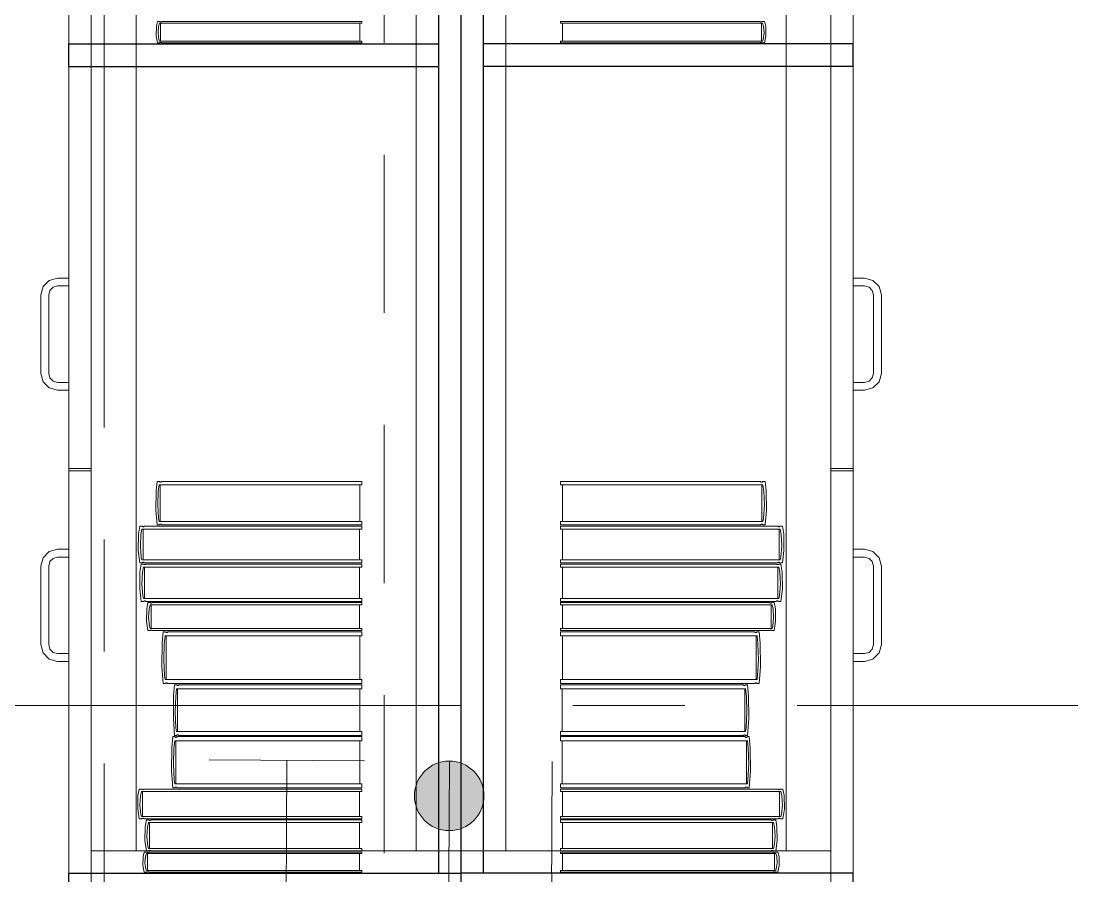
# Model space of a CAD drawing. Header units: inches. Extents: x -19 to 5698, y -728 to 92.
# Drawn here: x 293.746 to 294.684, y 9.85 to 10.613 of the extents above; entities that cross this region are included whole.
import ezdxf

# ---------------------------------------------------------------- set-up
doc = ezdxf.new("R2010")
doc.units = ezdxf.units.IN
doc.header["$MEASUREMENT"] = 0
doc.set_wipeout_variables(frame=1)
for name, pattern in [('HIDDEN', [0.375, 0.25, -0.125]), ('Hidden Line', [0.195611, 0.141111, -0.0545]), ('Punto & Raya', [0.65, 0.5, -0.075, 0, -0.075]), ('RAYITAS', [0.375, 0.25, -0.125]), ('Wipeout_Contour', [1, 0, -1])]:
    doc.linetypes.add(name, pattern=pattern)
for name, color, linetype, lineweight in [('00 conduct tomacorr', 120, 'HIDDEN', 30), ('T-TECHO-E', 150, 'Continuous', 20), ('TOMACORRIENTE', 22, 'RAYITAS', 9)]:
    doc.layers.add(name, color=color, linetype=linetype, lineweight=lineweight)
for name, color, linetype in [('02 _ ARQ _ ALB _ Ejes Generales', 251, 'Continuous'), ('08 _ STR _ EXT _ 09 Vigas', 251, 'Continuous'), ('Interior - Mobiliario', 7, 'Continuous'), ('Marcador - Secciones', 7, 'Continuous')]:
    doc.layers.add(name, color=color, linetype=linetype)

# ---------------------------------------------------------------- blocks, each defined once
blk = doc.blocks.new('a')
at = {"layer": 'TOMACORRIENTE', "ltscale": 0.05}
h = blk.add_hatch(color=4, dxfattribs=at)
edge = h.paths.add_edge_path()
edge.add_arc((0, 0.0752), 0.02106, 0, 360)
at = {"layer": 'TOMACORRIENTE', "color": 4}
for p, q in [((-0.14553, 0.09625), (-0.0515, 0.09625)), ((-0.09851, 0.09625), (-0.09851, -0.09657)), ((0, 0.09625), (0, -0.09625)), ((0.06232, -0.09625), (0.06232, 0.09625))]:
    blk.add_line(p, q, dxfattribs=at)
blk.add_circle((0, 0.0752), 0.02106, dxfattribs=at)
blk = doc.blocks.new('CABLE 3FACE')
at = {"layer": 'T-TECHO-E', "rotation": 59.94170052614085}
blk.add_blockref('a', (0, 0), dxfattribs=at)

msp = doc.modelspace()

# ---------------------------------------------------------------- linework, layer by layer
at = {"layer": 'Interior - Mobiliario', "color": 175, "linetype": 'Continuous', "lineweight": 13}
for p, q in [((293.80862, 11.31227), (293.80862, 9.85227)), ((294.11862, 9.85227), (294.11862, 11.31227)), ((294.15862, 9.85227), (294.15862, 11.31227)), ((294.46862, 11.31227), (294.46862, 9.85227)), ((293.86679, 10.60806), (293.86656, 10.59959)), ((293.86778, 10.61222), (293.86679, 10.60806)), ((293.86976, 10.61222), (293.86778, 10.61222)), ((293.8683, 10.60203), (293.86877, 10.60786)), ((293.86877, 10.60786), (293.8696, 10.6107)), ((293.8696, 10.6107), (294.04996, 10.6107)), ((293.86986, 10.61214), (293.86976, 10.61222)), ((293.87009, 10.61203), (293.86986, 10.61214)), ((293.87034, 10.61195), (293.87009, 10.61203)), ((293.87061, 10.6119), (293.87034, 10.61195)), ((293.87088, 10.6119), (293.87061, 10.6119)), ((293.87114, 10.61193), (293.87088, 10.6119)), ((293.8714, 10.61201), (293.87114, 10.61193)), ((293.87163, 10.61211), (293.8714, 10.61201)), ((293.87178, 10.61222), (293.87163, 10.61211)), ((294.04996, 10.61222), (293.87178, 10.61222)), ((294.04996, 10.6107), (294.04996, 10.61222)), ((294.22728, 10.6107), (294.22728, 10.61222)), ((294.22728, 10.61222), (294.40546, 10.61222)), ((294.40764, 10.6107), (294.22728, 10.6107)), ((294.40546, 10.61222), (294.40561, 10.61211)), ((294.40561, 10.61211), (294.40585, 10.61201)), ((294.40585, 10.61201), (294.4061, 10.61193)), ((294.4061, 10.61193), (294.40637, 10.6119)), ((294.40637, 10.6119), (294.40664, 10.6119)), ((294.40664, 10.6119), (294.4069, 10.61195)), ((294.4069, 10.61195), (294.40715, 10.61203)), ((294.40715, 10.61203), (294.40738, 10.61214)), ((294.40738, 10.61214), (294.40748, 10.61222)), ((294.40748, 10.61222), (294.40946, 10.61222)), ((294.40848, 10.60786), (294.40764, 10.6107)), ((294.40894, 10.60203), (294.40848, 10.60786)), ((294.40946, 10.61222), (294.41046, 10.60806)), ((294.41046, 10.60806), (294.41068, 10.59959)), ((293.76563, 10.37577), (293.77112, 10.38126)), ((293.77112, 10.38126), (293.77862, 10.38327)), ((293.77862, 10.38327), (293.78862, 10.38327)), ((293.78862, 10.38327), (293.78862, 10.37627)), ((294.49862, 10.38327), (294.48862, 10.38327)), ((294.48862, 10.38327), (294.48862, 10.37627)), ((294.50612, 10.38126), (294.49862, 10.38327)), ((294.51161, 10.37577), (294.50612, 10.38126)), ((293.76362, 10.36827), (293.76563, 10.37577)), ((293.77169, 10.37227), (293.77062, 10.36827)), ((293.77462, 10.3752), (293.77169, 10.37227)), ((293.77862, 10.37627), (293.77462, 10.3752)), ((293.78862, 10.37627), (293.77862, 10.37627)), ((294.48862, 10.37627), (294.49862, 10.37627)), ((294.49862, 10.37627), (294.50262, 10.3752)), ((294.50262, 10.3752), (294.50555, 10.37227)), ((294.50555, 10.37227), (294.50662, 10.36827)), ((294.51362, 10.36827), (294.51161, 10.37577)), ((293.76362, 10.29827), (293.76362, 10.36827)), ((293.77062, 10.36827), (293.77062, 10.29827)), ((294.50662, 10.36827), (294.50662, 10.29827)), ((294.51362, 10.29827), (294.51362, 10.36827)), ((293.76563, 10.29077), (293.76362, 10.29827)), ((293.77062, 10.29827), (293.77169, 10.29427)), ((294.50662, 10.29827), (294.50555, 10.29427)), ((294.51161, 10.29077), (294.51362, 10.29827)), ((293.77112, 10.28528), (293.76563, 10.29077)), ((293.77169, 10.29427), (293.77462, 10.29134)), ((293.77462, 10.29134), (293.77862, 10.29027)), ((293.77862, 10.29027), (293.78862, 10.29027)), ((293.78862, 10.29027), (293.78862, 10.28327)), ((294.49862, 10.29027), (294.48862, 10.29027)), ((294.48862, 10.29027), (294.48862, 10.28327)), ((294.50262, 10.29134), (294.49862, 10.29027)), ((294.50555, 10.29427), (294.50262, 10.29134)), ((294.50612, 10.28528), (294.51161, 10.29077)), ((293.77862, 10.28327), (293.77112, 10.28528)), ((293.78862, 10.28327), (293.77862, 10.28327)), ((294.48862, 10.28327), (294.49862, 10.28327)), ((294.49862, 10.28327), (294.50612, 10.28528)), ((293.78862, 10.21327), (293.80862, 10.21327)), ((294.48862, 10.21327), (294.46862, 10.21327)), ((293.78862, 10.21127), (293.80862, 10.21127)), ((294.48862, 10.21127), (294.46862, 10.21127)), ((293.86743, 10.20189), (293.86644, 10.19337)), ((293.86942, 10.20189), (293.86743, 10.20189)), ((293.86842, 10.19296), (293.86926, 10.19878)), ((293.86926, 10.19878), (294.04996, 10.19878)), ((293.86952, 10.20174), (293.86942, 10.20189)), ((293.86975, 10.20151), (293.86952, 10.20174)), ((293.87, 10.20134), (293.86975, 10.20151)), ((293.87026, 10.20125), (293.87, 10.20134)), ((293.87017, 10.19878), (293.87017, 10.16613)), ((293.87053, 10.20124), (293.87026, 10.20125)), ((293.8708, 10.20132), (293.87053, 10.20124)), ((293.87105, 10.20146), (293.8708, 10.20132)), ((293.87129, 10.20169), (293.87105, 10.20146)), ((293.87144, 10.20189), (293.87129, 10.20169)), ((294.04996, 10.20189), (293.87144, 10.20189)), ((294.04814, 10.16613), (294.04814, 10.19878)), ((294.04996, 10.19878), (294.04996, 10.20189)), ((294.22728, 10.19878), (294.22728, 10.20189)), ((294.22728, 10.20189), (294.4058, 10.20189)), ((294.40798, 10.19878), (294.22728, 10.19878)), ((294.2291, 10.16613), (294.2291, 10.19878)), ((294.4058, 10.20189), (294.40595, 10.20169)), ((294.40595, 10.20169), (294.40619, 10.20146)), ((294.40619, 10.20146), (294.40644, 10.20132)), ((294.40644, 10.20132), (294.40671, 10.20124)), ((294.40671, 10.20124), (294.40698, 10.20125)), ((294.40698, 10.20125), (294.40724, 10.20134)), ((294.40707, 10.19878), (294.40707, 10.16613)), ((294.40724, 10.20134), (294.40749, 10.20151)), ((294.40749, 10.20151), (294.40772, 10.20174)), ((294.40772, 10.20174), (294.40783, 10.20189)), ((294.40783, 10.20189), (294.40981, 10.20189)), ((294.40882, 10.19296), (294.40798, 10.19878)), ((294.40981, 10.20189), (294.41081, 10.19337)), ((293.86644, 10.19337), (293.86621, 10.17598)), ((293.86796, 10.181), (293.86842, 10.19296)), ((294.40929, 10.181), (294.40882, 10.19296)), ((294.41081, 10.19337), (294.41104, 10.17598)), ((293.86621, 10.17598), (293.86743, 10.16302)), ((293.86872, 10.16908), (293.86796, 10.181)), ((294.40853, 10.16908), (294.40929, 10.181)), ((294.41104, 10.17598), (294.40981, 10.16302)), ((293.86926, 10.16613), (293.86872, 10.16908)), ((294.04996, 10.16613), (293.86926, 10.16613)), ((294.04996, 10.16302), (294.04996, 10.16613)), ((294.22728, 10.16302), (294.22728, 10.16613)), ((294.22728, 10.16613), (294.40798, 10.16613)), ((294.40798, 10.16613), (294.40853, 10.16908)), ((293.85185, 10.16202), (293.85077, 10.15481)), ((293.85401, 10.16202), (293.85185, 10.16202)), ((293.85292, 10.15447), (293.85383, 10.15939)), ((293.85383, 10.15939), (294.04996, 10.15939)), ((293.85412, 10.16189), (293.85401, 10.16202)), ((293.85437, 10.16169), (293.85412, 10.16189)), ((293.85464, 10.16156), (293.85437, 10.16169)), ((293.85493, 10.16148), (293.85464, 10.16156)), ((293.85482, 10.15939), (293.85482, 10.13178)), ((293.85522, 10.16147), (293.85493, 10.16148)), ((293.85551, 10.16153), (293.85522, 10.16147)), ((293.85578, 10.16166), (293.85551, 10.16153)), ((293.85604, 10.16185), (293.85578, 10.16166)), ((293.8562, 10.16202), (293.85604, 10.16185)), ((294.04996, 10.16202), (293.8562, 10.16202)), ((293.86743, 10.16302), (293.86942, 10.16302)), ((293.86942, 10.16302), (293.86957, 10.16323)), ((293.86957, 10.16323), (293.8698, 10.16345)), ((293.8698, 10.16345), (293.87006, 10.1636)), ((293.87006, 10.1636), (293.87032, 10.16367)), ((293.87032, 10.16367), (293.87059, 10.16366)), ((293.87059, 10.16366), (293.87086, 10.16357)), ((293.87086, 10.16357), (293.87111, 10.16341)), ((293.87111, 10.16341), (293.87134, 10.16317)), ((293.87134, 10.16317), (293.87144, 10.16302)), ((293.87144, 10.16302), (294.04996, 10.16302)), ((294.04798, 10.13178), (294.04798, 10.15939)), ((294.04996, 10.15939), (294.04996, 10.16202)), ((294.4058, 10.16302), (294.22728, 10.16302)), ((294.22728, 10.15939), (294.22728, 10.16202)), ((294.22728, 10.16202), (294.42104, 10.16202)), ((294.42341, 10.15939), (294.22728, 10.15939)), ((294.22926, 10.13178), (294.22926, 10.15939)), ((294.40591, 10.16317), (294.4058, 10.16302)), ((294.40613, 10.16341), (294.40591, 10.16317)), ((294.40639, 10.16357), (294.40613, 10.16341)), ((294.40665, 10.16366), (294.40639, 10.16357)), ((294.40692, 10.16367), (294.40665, 10.16366)), ((294.40718, 10.1636), (294.40692, 10.16367)), ((294.40744, 10.16345), (294.40718, 10.1636)), ((294.40767, 10.16323), (294.40744, 10.16345)), ((294.40783, 10.16302), (294.40767, 10.16323)), ((294.40981, 10.16302), (294.40783, 10.16302)), ((294.42104, 10.16202), (294.4212, 10.16185)), ((294.4212, 10.16185), (294.42146, 10.16166)), ((294.42146, 10.16166), (294.42174, 10.16153)), ((294.42174, 10.16153), (294.42202, 10.16147)), ((294.42202, 10.16147), (294.42232, 10.16148)), ((294.42232, 10.16148), (294.4226, 10.16156)), ((294.42242, 10.15939), (294.42242, 10.13178)), ((294.4226, 10.16156), (294.42288, 10.16169)), ((294.42288, 10.16169), (294.42313, 10.16189)), ((294.42313, 10.16189), (294.42324, 10.16202)), ((294.42324, 10.16202), (294.42539, 10.16202)), ((294.42432, 10.15447), (294.42341, 10.15939)), ((294.42539, 10.16202), (294.42647, 10.15481)), ((293.85077, 10.15481), (293.85052, 10.14011)), ((293.85242, 10.14435), (293.85292, 10.15447)), ((294.42482, 10.14435), (294.42432, 10.15447)), ((294.42647, 10.15481), (294.42672, 10.14011)), ((293.77112, 10.13926), (293.76563, 10.13377)), ((293.77862, 10.14127), (293.77112, 10.13926)), ((293.78862, 10.14127), (293.77862, 10.14127)), ((293.78862, 10.13427), (293.78862, 10.14127)), ((293.85052, 10.14011), (293.85185, 10.12915)), ((293.85325, 10.13427), (293.85242, 10.14435)), ((294.424, 10.13427), (294.42482, 10.14435)), ((294.42672, 10.14011), (294.42539, 10.12915)), ((294.48862, 10.14127), (294.49862, 10.14127)), ((294.48862, 10.13427), (294.48862, 10.14127)), ((294.49862, 10.14127), (294.50612, 10.13926)), ((294.50612, 10.13926), (294.51161, 10.13377)), ((293.76563, 10.13377), (293.76362, 10.12627)), ((293.77062, 10.12627), (293.77169, 10.13027)), ((293.77169, 10.13027), (293.77462, 10.1332)), ((293.77462, 10.1332), (293.77862, 10.13427)), ((293.77862, 10.13427), (293.78862, 10.13427)), ((293.85185, 10.12915), (293.85401, 10.12915)), ((293.85316, 10.12815), (293.85209, 10.12083)), ((293.8553, 10.12815), (293.85316, 10.12815)), ((293.85383, 10.13178), (293.85325, 10.13427)), ((294.04996, 10.13178), (293.85383, 10.13178)), ((293.85401, 10.12915), (293.85417, 10.12933)), ((293.85417, 10.12933), (293.85443, 10.12952)), ((293.85443, 10.12952), (293.8547, 10.12964)), ((293.8547, 10.12964), (293.85499, 10.1297)), ((293.85499, 10.1297), (293.85528, 10.12969)), ((293.85528, 10.12969), (293.85557, 10.12962)), ((293.85541, 10.12802), (293.8553, 10.12815)), ((293.85557, 10.12962), (293.85584, 10.12948)), ((293.85584, 10.12948), (293.85609, 10.12928)), ((293.85609, 10.12928), (293.8562, 10.12915)), ((293.8562, 10.12915), (294.04996, 10.12915)), ((293.85748, 10.12815), (293.85732, 10.12797)), ((294.04996, 10.12815), (293.85748, 10.12815)), ((294.04996, 10.12915), (294.04996, 10.13178)), ((294.04996, 10.12548), (294.04996, 10.12815)), ((294.22728, 10.12915), (294.22728, 10.13178)), ((294.22728, 10.13178), (294.42341, 10.13178)), ((294.42104, 10.12915), (294.22728, 10.12915)), ((294.22728, 10.12548), (294.22728, 10.12815)), ((294.22728, 10.12815), (294.41976, 10.12815)), ((294.41976, 10.12815), (294.41992, 10.12797)), ((294.42115, 10.12928), (294.42104, 10.12915)), ((294.4214, 10.12948), (294.42115, 10.12928)), ((294.42167, 10.12962), (294.4214, 10.12948)), ((294.42196, 10.12969), (294.42167, 10.12962)), ((294.42183, 10.12802), (294.42194, 10.12815)), ((294.42194, 10.12815), (294.42408, 10.12815)), ((294.42225, 10.1297), (294.42196, 10.12969)), ((294.42254, 10.12964), (294.42225, 10.1297)), ((294.42282, 10.12952), (294.42254, 10.12964)), ((294.42307, 10.12933), (294.42282, 10.12952)), ((294.42324, 10.12915), (294.42307, 10.12933)), ((294.42539, 10.12915), (294.42324, 10.12915)), ((294.42341, 10.13178), (294.424, 10.13427)), ((294.42408, 10.12815), (294.42516, 10.12083)), ((294.49862, 10.13427), (294.48862, 10.13427)), ((294.50262, 10.1332), (294.49862, 10.13427)), ((294.50555, 10.13027), (294.50262, 10.1332)), ((294.50662, 10.12627), (294.50555, 10.13027)), ((294.51161, 10.13377), (294.51362, 10.12627)), ((293.76362, 10.12627), (293.76362, 10.05627)), ((293.77062, 10.05627), (293.77062, 10.12627)), ((293.85209, 10.12083), (293.85184, 10.10589)), ((293.85373, 10.1102), (293.85423, 10.12048)), ((293.85423, 10.12048), (293.85513, 10.12548)), ((293.85513, 10.12548), (294.04996, 10.12548)), ((293.85566, 10.12782), (293.85541, 10.12802)), ((293.85593, 10.12768), (293.85566, 10.12782)), ((293.85622, 10.1276), (293.85593, 10.12768)), ((293.85611, 10.12548), (293.85611, 10.09743)), ((293.85651, 10.12759), (293.85622, 10.1276)), ((293.85679, 10.12766), (293.85651, 10.12759)), ((293.85707, 10.12778), (293.85679, 10.12766)), ((293.85732, 10.12797), (293.85707, 10.12778)), ((294.048, 10.09743), (294.048, 10.12548)), ((294.42211, 10.12548), (294.22728, 10.12548)), ((294.22925, 10.09743), (294.22925, 10.12548)), ((294.41992, 10.12797), (294.42018, 10.12778)), ((294.42018, 10.12778), (294.42045, 10.12766)), ((294.42045, 10.12766), (294.42074, 10.12759)), ((294.42074, 10.12759), (294.42103, 10.1276)), ((294.42103, 10.1276), (294.42131, 10.12768)), ((294.42113, 10.12548), (294.42113, 10.09743)), ((294.42131, 10.12768), (294.42158, 10.12782)), ((294.42158, 10.12782), (294.42183, 10.12802)), ((294.42302, 10.12048), (294.42211, 10.12548)), ((294.42352, 10.1102), (294.42302, 10.12048)), ((294.42516, 10.12083), (294.4254, 10.10589)), ((294.50662, 10.05627), (294.50662, 10.12627)), ((294.51362, 10.12627), (294.51362, 10.05627)), ((293.85455, 10.09996), (293.85373, 10.1102)), ((294.4227, 10.09996), (294.42352, 10.1102)), ((293.85184, 10.10589), (293.85316, 10.09476)), ((293.85513, 10.09743), (293.85455, 10.09996)), ((294.42211, 10.09743), (294.4227, 10.09996)), ((294.4254, 10.10589), (294.42408, 10.09476)), ((293.85316, 10.09476), (293.8553, 10.09476)), ((294.04996, 10.09743), (293.85513, 10.09743)), ((293.8553, 10.09476), (293.85546, 10.09494)), ((293.85546, 10.09494), (293.85572, 10.09513)), ((293.85572, 10.09513), (293.85599, 10.09525)), ((293.85599, 10.09525), (293.85628, 10.09532)), ((293.85628, 10.09532), (293.85657, 10.09531)), ((293.85657, 10.09531), (293.85685, 10.09523)), ((293.85685, 10.09523), (293.85712, 10.09509)), ((293.85712, 10.09509), (293.85737, 10.09489)), ((293.85737, 10.09489), (293.85748, 10.09476)), ((293.85748, 10.09476), (294.04996, 10.09476)), ((293.85921, 10.09376), (293.85816, 10.08826)), ((293.86128, 10.09376), (293.85921, 10.09376)), ((293.86024, 10.088), (293.86111, 10.09175)), ((293.86111, 10.09175), (294.04996, 10.09175)), ((293.86139, 10.09366), (293.86128, 10.09376)), ((293.86163, 10.09351), (293.86139, 10.09366)), ((293.86189, 10.0934), (293.86163, 10.09351)), ((293.86216, 10.09334), (293.86189, 10.0934)), ((293.86207, 10.09175), (293.86207, 10.0707)), ((293.86245, 10.09334), (293.86216, 10.09334)), ((293.86272, 10.09338), (293.86245, 10.09334)), ((293.86299, 10.09348), (293.86272, 10.09338)), ((293.86324, 10.09362), (293.86299, 10.09348)), ((293.86339, 10.09376), (293.86324, 10.09362)), ((294.04996, 10.09376), (293.86339, 10.09376)), ((294.04806, 10.0707), (294.04806, 10.09175)), ((294.04996, 10.09476), (294.04996, 10.09743)), ((294.04996, 10.09175), (294.04996, 10.09376)), ((294.22728, 10.09476), (294.22728, 10.09743)), ((294.22728, 10.09743), (294.42211, 10.09743)), ((294.41976, 10.09476), (294.22728, 10.09476)), ((294.22728, 10.09175), (294.22728, 10.09376)), ((294.22728, 10.09376), (294.41385, 10.09376)), ((294.41613, 10.09175), (294.22728, 10.09175)), ((294.22919, 10.0707), (294.22919, 10.09175)), ((294.41385, 10.09376), (294.41401, 10.09362)), ((294.41401, 10.09362), (294.41425, 10.09348)), ((294.41425, 10.09348), (294.41452, 10.09338)), ((294.41452, 10.09338), (294.4148, 10.09334)), ((294.4148, 10.09334), (294.41508, 10.09334)), ((294.41508, 10.09334), (294.41535, 10.0934)), ((294.41518, 10.09175), (294.41518, 10.0707)), ((294.41535, 10.0934), (294.41562, 10.09351)), ((294.41562, 10.09351), (294.41586, 10.09366)), ((294.41586, 10.09366), (294.41596, 10.09376)), ((294.41596, 10.09376), (294.41804, 10.09376)), ((294.41701, 10.088), (294.41613, 10.09175)), ((294.41804, 10.09376), (294.41908, 10.08826)), ((294.41987, 10.09489), (294.41976, 10.09476)), ((294.42012, 10.09509), (294.41987, 10.09489)), ((294.42039, 10.09523), (294.42012, 10.09509)), ((294.42067, 10.09531), (294.42039, 10.09523)), ((294.42096, 10.09532), (294.42067, 10.09531)), ((294.42125, 10.09525), (294.42096, 10.09532)), ((294.42152, 10.09513), (294.42125, 10.09525)), ((294.42178, 10.09494), (294.42152, 10.09513)), ((294.42194, 10.09476), (294.42178, 10.09494)), ((294.42408, 10.09476), (294.42194, 10.09476)), ((293.85816, 10.08826), (293.85793, 10.07705)), ((293.85975, 10.08029), (293.86024, 10.088)), ((294.41749, 10.08029), (294.41701, 10.088)), ((294.41908, 10.08826), (294.41932, 10.07705)), ((293.85793, 10.07705), (293.85921, 10.0687)), ((293.86055, 10.0726), (293.85975, 10.08029)), ((293.86111, 10.0707), (293.86055, 10.0726)), ((294.41613, 10.0707), (294.41669, 10.0726)), ((294.41669, 10.0726), (294.41749, 10.08029)), ((294.41932, 10.07705), (294.41804, 10.0687)), ((293.85921, 10.0687), (293.86128, 10.0687)), ((294.04996, 10.0707), (293.86111, 10.0707)), ((293.86128, 10.0687), (293.86144, 10.06883)), ((293.86144, 10.06883), (293.86168, 10.06898)), ((293.86168, 10.06898), (293.86195, 10.06907)), ((293.86195, 10.06907), (293.86223, 10.06912)), ((293.86223, 10.06912), (293.86251, 10.06911)), ((293.86251, 10.06911), (293.86278, 10.06905)), ((293.86278, 10.06905), (293.86305, 10.06895)), ((293.86305, 10.06895), (293.86329, 10.0688)), ((293.86329, 10.0688), (293.86339, 10.0687)), ((293.86339, 10.0687), (294.04996, 10.0687)), ((293.87277, 10.0677), (293.8718, 10.05754)), ((293.8747, 10.0677), (293.87277, 10.0677)), ((293.87373, 10.05706), (293.87454, 10.06399)), ((293.87454, 10.06399), (294.04996, 10.06399)), ((293.8748, 10.06752), (293.8747, 10.0677)), ((293.87502, 10.06724), (293.8748, 10.06752)), ((293.87526, 10.06704), (293.87502, 10.06724)), ((293.87552, 10.06693), (293.87526, 10.06704)), ((293.87543, 10.06399), (293.87543, 10.02509)), ((293.87578, 10.06692), (293.87552, 10.06693)), ((293.87604, 10.06701), (293.87578, 10.06692)), ((293.87629, 10.06718), (293.87604, 10.06701)), ((293.87651, 10.06745), (293.87629, 10.06718)), ((293.87666, 10.0677), (293.87651, 10.06745)), ((294.04996, 10.0677), (293.87666, 10.0677)), ((294.04819, 10.02509), (294.04819, 10.06399)), ((294.04996, 10.0687), (294.04996, 10.0707)), ((294.04996, 10.06399), (294.04996, 10.0677)), ((294.22728, 10.0687), (294.22728, 10.0707)), ((294.22728, 10.0707), (294.41613, 10.0707)), ((294.41385, 10.0687), (294.22728, 10.0687)), ((294.22728, 10.06399), (294.22728, 10.0677)), ((294.22728, 10.0677), (294.40058, 10.0677)), ((294.4027, 10.06399), (294.22728, 10.06399)), ((294.22905, 10.02509), (294.22905, 10.06399)), ((294.40058, 10.0677), (294.40073, 10.06745)), ((294.40073, 10.06745), (294.40096, 10.06718)), ((294.40096, 10.06718), (294.4012, 10.06701)), ((294.4012, 10.06701), (294.40146, 10.06692)), ((294.40146, 10.06692), (294.40172, 10.06693)), ((294.40172, 10.06693), (294.40198, 10.06704)), ((294.40181, 10.06399), (294.40181, 10.02509)), ((294.40198, 10.06704), (294.40222, 10.06724)), ((294.40222, 10.06724), (294.40245, 10.06752)), ((294.40245, 10.06752), (294.40255, 10.0677)), ((294.40255, 10.0677), (294.40447, 10.0677)), ((294.40351, 10.05706), (294.4027, 10.06399)), ((294.40447, 10.0677), (294.40544, 10.05754)), ((294.41396, 10.0688), (294.41385, 10.0687)), ((294.4142, 10.06895), (294.41396, 10.0688)), ((294.41446, 10.06905), (294.4142, 10.06895)), ((294.41473, 10.06911), (294.41446, 10.06905)), ((294.41502, 10.06912), (294.41473, 10.06911)), ((294.41529, 10.06907), (294.41502, 10.06912)), ((294.41556, 10.06898), (294.41529, 10.06907)), ((294.41581, 10.06883), (294.41556, 10.06898)), ((294.41596, 10.0687), (294.41581, 10.06883)), ((294.41804, 10.0687), (294.41596, 10.0687)), ((293.76362, 10.05627), (293.76563, 10.04877)), ((293.77169, 10.05227), (293.77062, 10.05627)), ((293.8718, 10.05754), (293.87158, 10.03683)), ((293.87328, 10.0428), (293.87373, 10.05706)), ((294.40397, 10.0428), (294.40351, 10.05706)), ((294.40544, 10.05754), (294.40566, 10.03683)), ((294.50555, 10.05227), (294.50662, 10.05627)), ((294.51362, 10.05627), (294.51161, 10.04877)), ((293.76563, 10.04877), (293.77112, 10.04328)), ((293.77462, 10.04934), (293.77169, 10.05227)), ((293.77862, 10.04827), (293.77462, 10.04934)), ((293.78862, 10.04827), (293.77862, 10.04827)), ((293.78862, 10.04127), (293.78862, 10.04827)), ((294.48862, 10.04827), (294.49862, 10.04827)), ((294.48862, 10.04127), (294.48862, 10.04827)), ((294.49862, 10.04827), (294.50262, 10.04934)), ((294.50262, 10.04934), (294.50555, 10.05227)), ((294.51161, 10.04877), (294.50612, 10.04328)), ((293.77112, 10.04328), (293.77862, 10.04127)), ((293.77862, 10.04127), (293.78862, 10.04127)), ((293.87158, 10.03683), (293.87277, 10.02139)), ((293.87402, 10.02861), (293.87328, 10.0428)), ((294.40323, 10.02861), (294.40397, 10.0428)), ((294.40566, 10.03683), (294.40447, 10.02139)), ((294.49862, 10.04127), (294.48862, 10.04127)), ((294.50612, 10.04328), (294.49862, 10.04127)), ((293.87454, 10.02509), (293.87402, 10.02861)), ((294.04996, 10.02509), (293.87454, 10.02509)), ((294.04996, 10.02139), (294.04996, 10.02509)), ((294.22728, 10.02139), (294.22728, 10.02509)), ((294.22728, 10.02509), (294.4027, 10.02509)), ((294.4027, 10.02509), (294.40323, 10.02861)), ((293.87277, 10.02139), (293.8747, 10.02139)), ((293.8747, 10.02139), (293.87484, 10.02164)), ((293.87484, 10.02164), (293.87507, 10.0219)), ((293.87507, 10.0219), (293.87532, 10.02208)), ((293.87532, 10.02208), (293.87558, 10.02216)), ((293.87558, 10.02216), (293.87584, 10.02215)), ((293.87584, 10.02215), (293.87609, 10.02205)), ((293.87609, 10.02205), (293.87634, 10.02185)), ((293.87634, 10.02185), (293.87656, 10.02157)), ((293.87656, 10.02157), (293.87666, 10.02139)), ((293.87666, 10.02139), (294.04996, 10.02139)), ((293.88304, 10.02039), (293.88213, 10.01046)), ((293.88486, 10.02039), (293.88304, 10.02039)), ((293.88395, 10.00999), (293.88471, 10.01677)), ((293.88471, 10.01677), (294.04996, 10.01677)), ((293.88495, 10.02021), (293.88486, 10.02039)), ((293.88516, 10.01994), (293.88495, 10.02021)), ((293.88539, 10.01975), (293.88516, 10.01994)), ((293.88563, 10.01964), (293.88539, 10.01975)), ((293.88555, 10.01677), (293.88555, 9.97873)), ((293.88588, 10.01963), (293.88563, 10.01964)), ((293.88612, 10.01972), (293.88588, 10.01963)), ((293.88635, 10.01989), (293.88612, 10.01972)), ((293.88657, 10.02015), (293.88635, 10.01989)), ((293.88671, 10.02039), (293.88657, 10.02015)), ((294.04996, 10.02039), (293.88671, 10.02039)), ((294.0483, 9.97873), (294.0483, 10.01677)), ((294.04996, 10.01677), (294.04996, 10.02039)), ((294.40058, 10.02139), (294.22728, 10.02139)), ((294.22728, 10.01677), (294.22728, 10.02039)), ((294.22728, 10.02039), (294.39054, 10.02039)), ((294.39253, 10.01677), (294.22728, 10.01677)), ((294.22895, 9.97873), (294.22895, 10.01677)), ((294.39054, 10.02039), (294.39067, 10.02015)), ((294.39067, 10.02015), (294.39089, 10.01989)), ((294.39089, 10.01989), (294.39112, 10.01972)), ((294.39112, 10.01972), (294.39137, 10.01963)), ((294.39137, 10.01963), (294.39161, 10.01964)), ((294.39161, 10.01964), (294.39185, 10.01975)), ((294.3917, 10.01677), (294.3917, 9.97873)), ((294.39185, 10.01975), (294.39208, 10.01994)), ((294.39208, 10.01994), (294.39229, 10.02021)), ((294.39229, 10.02021), (294.39239, 10.02039)), ((294.39239, 10.02039), (294.3942, 10.02039)), ((294.3933, 10.00999), (294.39253, 10.01677)), ((294.3942, 10.02039), (294.39511, 10.01046)), ((294.40068, 10.02157), (294.40058, 10.02139)), ((294.40091, 10.02185), (294.40068, 10.02157)), ((294.40115, 10.02205), (294.40091, 10.02185)), ((294.40141, 10.02215), (294.40115, 10.02205)), ((294.40167, 10.02216), (294.40141, 10.02215)), ((294.40192, 10.02208), (294.40167, 10.02216)), ((294.40217, 10.0219), (294.40192, 10.02208)), ((294.4024, 10.02164), (294.40217, 10.0219)), ((294.40255, 10.02139), (294.4024, 10.02164)), ((294.40447, 10.02139), (294.40255, 10.02139)), ((293.88213, 10.01046), (293.88192, 9.99021)), ((293.88352, 9.99605), (293.88395, 10.00999)), ((294.39372, 9.99605), (294.3933, 10.00999)), ((294.39511, 10.01046), (294.39532, 9.99021)), ((293.88192, 9.99021), (293.88304, 9.97511)), ((293.88422, 9.98216), (293.88352, 9.99605)), ((294.39303, 9.98216), (294.39372, 9.99605)), ((294.39532, 9.99021), (294.3942, 9.97511)), ((293.88471, 9.97873), (293.88422, 9.98216)), ((294.04996, 9.97873), (293.88471, 9.97873)), ((294.04996, 9.97511), (294.04996, 9.97873)), ((294.22728, 9.97511), (294.22728, 9.97873)), ((294.22728, 9.97873), (294.39253, 9.97873)), ((294.39253, 9.97873), (294.39303, 9.98216)), ((293.88147, 9.97411), (293.88055, 9.96408)), ((293.88331, 9.97411), (293.88147, 9.97411)), ((293.88238, 9.9636), (293.88316, 9.97045)), ((293.88304, 9.97511), (293.88486, 9.97511)), ((293.88316, 9.97045), (294.04996, 9.97045)), ((293.8834, 9.97393), (293.88331, 9.97411)), ((293.88361, 9.97365), (293.8834, 9.97393)), ((293.88384, 9.97346), (293.88361, 9.97365)), ((293.88409, 9.97335), (293.88384, 9.97346)), ((293.884, 9.97045), (293.884, 9.93204)), ((293.88434, 9.97334), (293.88409, 9.97335)), ((293.88458, 9.97342), (293.88434, 9.97334)), ((293.88482, 9.9736), (293.88458, 9.97342)), ((293.88503, 9.97386), (293.88482, 9.9736)), ((293.88486, 9.97511), (293.88499, 9.97535)), ((293.88499, 9.97535), (293.88521, 9.97561)), ((293.88517, 9.97411), (293.88503, 9.97386)), ((294.04996, 9.97411), (293.88517, 9.97411)), ((293.88521, 9.97561), (293.88544, 9.97578)), ((293.88544, 9.97578), (293.88569, 9.97586)), ((293.88569, 9.97586), (293.88593, 9.97585)), ((293.88593, 9.97585), (293.88617, 9.97575)), ((293.88617, 9.97575), (293.8864, 9.97556)), ((293.8864, 9.97556), (293.88661, 9.97528)), ((293.88661, 9.97528), (293.88671, 9.97511)), ((293.88671, 9.97511), (294.04996, 9.97511)), ((294.04828, 9.93204), (294.04828, 9.97045)), ((294.04996, 9.97045), (294.04996, 9.97411)), ((294.39054, 9.97511), (294.22728, 9.97511)), ((294.22728, 9.97045), (294.22728, 9.97411)), ((294.22728, 9.97411), (294.39207, 9.97411)), ((294.39408, 9.97045), (294.22728, 9.97045)), ((294.22896, 9.93204), (294.22896, 9.97045)), ((294.39063, 9.97528), (294.39054, 9.97511)), ((294.39084, 9.97556), (294.39063, 9.97528)), ((294.39107, 9.97575), (294.39084, 9.97556)), ((294.39131, 9.97585), (294.39107, 9.97575)), ((294.39156, 9.97586), (294.39131, 9.97585)), ((294.3918, 9.97578), (294.39156, 9.97586)), ((294.39203, 9.97561), (294.3918, 9.97578)), ((294.39225, 9.97535), (294.39203, 9.97561)), ((294.39207, 9.97411), (294.39221, 9.97386)), ((294.39221, 9.97386), (294.39243, 9.9736)), ((294.39239, 9.97511), (294.39225, 9.97535)), ((294.3942, 9.97511), (294.39239, 9.97511)), ((294.39243, 9.9736), (294.39266, 9.97342)), ((294.39266, 9.97342), (294.39291, 9.97334)), ((294.39291, 9.97334), (294.39316, 9.97335)), ((294.39316, 9.97335), (294.3934, 9.97346)), ((294.39324, 9.97045), (294.39324, 9.93204)), ((294.3934, 9.97346), (294.39363, 9.97365)), ((294.39363, 9.97365), (294.39384, 9.97393)), ((294.39384, 9.97393), (294.39394, 9.97411)), ((294.39394, 9.97411), (294.39577, 9.97411)), ((294.39486, 9.9636), (294.39408, 9.97045)), ((294.39577, 9.97411), (294.39669, 9.96408)), ((293.88055, 9.96408), (293.88034, 9.94363)), ((293.88196, 9.94952), (293.88238, 9.9636)), ((294.39529, 9.94952), (294.39486, 9.9636)), ((294.39669, 9.96408), (294.3969, 9.94363)), ((293.88034, 9.94363), (293.88147, 9.92838)), ((293.88266, 9.9355), (293.88196, 9.94952)), ((294.39458, 9.9355), (294.39529, 9.94952)), ((294.3969, 9.94363), (294.39577, 9.92838)), ((293.88316, 9.93204), (293.88266, 9.9355)), ((294.04996, 9.93204), (293.88316, 9.93204)), ((294.04996, 9.92838), (294.04996, 9.93204)), ((294.22728, 9.92838), (294.22728, 9.93204)), ((294.22728, 9.93204), (294.39408, 9.93204)), ((294.39408, 9.93204), (294.39458, 9.9355)), ((293.85139, 9.92738), (293.8503, 9.92155)), ((293.85355, 9.92738), (293.85139, 9.92738)), ((293.85246, 9.92127), (293.85338, 9.92525)), ((293.85338, 9.92525), (294.04996, 9.92525)), ((293.85366, 9.92727), (293.85355, 9.92738)), ((293.85391, 9.92711), (293.85366, 9.92727)), ((293.85418, 9.927), (293.85391, 9.92711)), ((293.85447, 9.92694), (293.85418, 9.927)), ((293.85437, 9.92525), (293.85437, 9.90293)), ((293.85476, 9.92693), (293.85447, 9.92694)), ((293.85505, 9.92698), (293.85476, 9.92693)), ((293.85533, 9.92708), (293.85505, 9.92698)), ((293.85558, 9.92724), (293.85533, 9.92708)), ((293.85575, 9.92738), (293.85558, 9.92724)), ((294.04996, 9.92738), (293.85575, 9.92738)), ((293.88147, 9.92838), (293.88331, 9.92838)), ((293.88331, 9.92838), (293.88344, 9.92862)), ((293.88344, 9.92862), (293.88366, 9.92888)), ((293.88366, 9.92888), (293.8839, 9.92906)), ((293.8839, 9.92906), (293.88414, 9.92914)), ((293.88414, 9.92914), (293.88439, 9.92913)), ((293.88439, 9.92913), (293.88463, 9.92903)), ((293.88463, 9.92903), (293.88487, 9.92883)), ((293.88487, 9.92883), (293.88508, 9.92856)), ((293.88508, 9.92856), (293.88517, 9.92838)), ((293.88517, 9.92838), (294.04996, 9.92838)), ((294.04798, 9.90293), (294.04798, 9.92525)), ((294.04996, 9.92525), (294.04996, 9.92738)), ((294.39207, 9.92838), (294.22728, 9.92838)), ((294.22728, 9.92525), (294.22728, 9.92738)), ((294.22728, 9.92738), (294.4215, 9.92738)), ((294.42387, 9.92525), (294.22728, 9.92525)), ((294.22926, 9.90293), (294.22926, 9.92525)), ((294.39216, 9.92856), (294.39207, 9.92838)), ((294.39238, 9.92883), (294.39216, 9.92856)), ((294.39261, 9.92903), (294.39238, 9.92883)), ((294.39285, 9.92913), (294.39261, 9.92903)), ((294.3931, 9.92914), (294.39285, 9.92913)), ((294.39335, 9.92906), (294.3931, 9.92914)), ((294.39358, 9.92888), (294.39335, 9.92906)), ((294.3938, 9.92862), (294.39358, 9.92888)), ((294.39394, 9.92838), (294.3938, 9.92862)), ((294.39577, 9.92838), (294.39394, 9.92838)), ((294.4215, 9.92738), (294.42166, 9.92724)), ((294.42166, 9.92724), (294.42191, 9.92708)), ((294.42191, 9.92708), (294.42219, 9.92698)), ((294.42219, 9.92698), (294.42248, 9.92693)), ((294.42248, 9.92693), (294.42277, 9.92694)), ((294.42277, 9.92694), (294.42306, 9.927)), ((294.42287, 9.92525), (294.42287, 9.90293)), ((294.42306, 9.927), (294.42333, 9.92711)), ((294.42333, 9.92711), (294.42358, 9.92727)), ((294.42358, 9.92727), (294.4237, 9.92738)), ((294.4237, 9.92738), (294.42585, 9.92738)), ((294.42478, 9.92127), (294.42387, 9.92525)), ((294.42585, 9.92738), (294.42694, 9.92155)), ((293.8503, 9.92155), (293.85006, 9.90967)), ((293.85196, 9.91309), (293.85246, 9.92127)), ((293.85279, 9.90495), (293.85196, 9.91309)), ((294.42446, 9.90495), (294.42529, 9.91309)), ((294.42529, 9.91309), (294.42478, 9.92127)), ((294.42694, 9.92155), (294.42719, 9.90967)), ((293.85006, 9.90967), (293.85139, 9.90081)), ((293.85338, 9.90293), (293.85279, 9.90495)), ((294.42387, 9.90293), (294.42446, 9.90495)), ((294.42719, 9.90967), (294.42585, 9.90081)), ((293.85139, 9.90081), (293.85355, 9.90081)), ((294.04996, 9.90293), (293.85338, 9.90293)), ((293.85355, 9.90081), (293.85371, 9.90095)), ((293.85371, 9.90095), (293.85397, 9.9011)), ((293.85397, 9.9011), (293.85425, 9.9012)), ((293.85425, 9.9012), (293.85453, 9.90125)), ((293.85453, 9.90125), (293.85483, 9.90125)), ((293.85483, 9.90125), (293.85511, 9.90118)), ((293.85511, 9.90118), (293.85539, 9.90107)), ((293.85539, 9.90107), (293.85564, 9.90091)), ((293.85564, 9.90091), (293.85575, 9.90081)), ((293.85575, 9.90081), (294.04996, 9.90081)), ((293.85676, 9.89374), (293.85652, 9.88137)), ((293.85781, 9.89981), (293.85676, 9.89374)), ((293.8599, 9.89981), (293.85781, 9.89981)), ((293.85885, 9.89345), (293.85973, 9.89759)), ((293.85973, 9.89759), (294.04996, 9.89759)), ((293.86, 9.8997), (293.8599, 9.89981)), ((293.86025, 9.89953), (293.86, 9.8997)), ((293.86051, 9.89941), (293.86025, 9.89953)), ((293.86079, 9.89935), (293.86051, 9.89941)), ((293.86069, 9.89759), (293.86069, 9.87435)), ((293.86107, 9.89934), (293.86079, 9.89935)), ((293.86135, 9.8994), (293.86107, 9.89934)), ((293.86162, 9.8995), (293.86135, 9.8994)), ((293.86187, 9.89966), (293.86162, 9.8995)), ((293.86202, 9.89981), (293.86187, 9.89966)), ((294.04996, 9.89981), (293.86202, 9.89981)), ((294.04804, 9.87435), (294.04804, 9.89759)), ((294.04996, 9.90081), (294.04996, 9.90293)), ((294.04996, 9.89759), (294.04996, 9.89981)), ((294.22728, 9.90081), (294.22728, 9.90293)), ((294.22728, 9.90293), (294.42387, 9.90293)), ((294.4215, 9.90081), (294.22728, 9.90081)), ((294.22728, 9.89759), (294.22728, 9.89981)), ((294.22728, 9.89981), (294.41522, 9.89981)), ((294.41751, 9.89759), (294.22728, 9.89759)), ((294.2292, 9.87435), (294.2292, 9.89759)), ((294.41522, 9.89981), (294.41538, 9.89966)), ((294.41538, 9.89966), (294.41562, 9.8995)), ((294.41562, 9.8995), (294.41589, 9.8994)), ((294.41589, 9.8994), (294.41617, 9.89934)), ((294.41617, 9.89934), (294.41646, 9.89935)), ((294.41646, 9.89935), (294.41673, 9.89941)), ((294.41655, 9.89759), (294.41655, 9.87435)), ((294.41673, 9.89941), (294.417, 9.89953)), ((294.417, 9.89953), (294.41724, 9.8997)), ((294.41724, 9.8997), (294.41735, 9.89981)), ((294.41735, 9.89981), (294.41944, 9.89981)), ((294.4184, 9.89345), (294.41751, 9.89759)), ((294.41944, 9.89981), (294.42049, 9.89374)), ((294.42049, 9.89374), (294.42073, 9.88137)), ((294.42161, 9.90091), (294.4215, 9.90081)), ((294.42186, 9.90107), (294.42161, 9.90091)), ((294.42213, 9.90118), (294.42186, 9.90107)), ((294.42242, 9.90125), (294.42213, 9.90118)), ((294.42271, 9.90125), (294.42242, 9.90125)), ((294.423, 9.9012), (294.42271, 9.90125)), ((294.42328, 9.9011), (294.423, 9.9012)), ((294.42353, 9.90095), (294.42328, 9.9011)), ((294.4237, 9.90081), (294.42353, 9.90095)), ((294.42585, 9.90081), (294.4237, 9.90081)), ((293.85836, 9.88493), (293.85885, 9.89345)), ((293.85916, 9.87645), (293.85836, 9.88493)), ((294.41808, 9.87645), (294.41889, 9.88493)), ((294.41889, 9.88493), (294.4184, 9.89345)), ((293.85652, 9.88137), (293.85781, 9.87214)), ((293.85973, 9.87435), (293.85916, 9.87645)), ((294.41751, 9.87435), (294.41808, 9.87645)), ((294.42073, 9.88137), (294.41944, 9.87214)), ((293.80862, 9.87227), (293.84862, 9.87227)), ((293.84862, 9.87227), (294.09862, 9.87227)), ((293.8549, 9.86722), (293.85466, 9.85923)), ((293.85597, 9.87114), (293.8549, 9.86722)), ((293.85807, 9.87114), (293.85597, 9.87114)), ((293.85652, 9.86153), (293.85701, 9.86703)), ((293.85701, 9.86703), (293.85791, 9.86971)), ((293.85781, 9.87214), (293.8599, 9.87214)), ((293.85791, 9.86971), (294.04996, 9.86971)), ((293.85818, 9.87107), (293.85807, 9.87114)), ((293.85843, 9.87096), (293.85818, 9.87107)), ((293.85869, 9.87088), (293.85843, 9.87096)), ((293.85897, 9.87084), (293.85869, 9.87088)), ((293.85926, 9.87084), (293.85897, 9.87084)), ((293.85954, 9.87087), (293.85926, 9.87084)), ((293.85981, 9.87094), (293.85954, 9.87087)), ((294.04996, 9.87435), (293.85973, 9.87435)), ((293.86006, 9.87104), (293.85981, 9.87094)), ((293.8599, 9.87214), (293.86005, 9.87229)), ((293.86005, 9.87229), (293.8603, 9.87245)), ((293.86022, 9.87114), (293.86006, 9.87104)), ((294.04996, 9.87114), (293.86022, 9.87114)), ((293.8603, 9.87245), (293.86057, 9.87255)), ((293.86057, 9.87255), (293.86085, 9.8726)), ((293.86085, 9.8726), (293.86113, 9.87259)), ((293.86113, 9.87259), (293.86141, 9.87253)), ((293.86141, 9.87253), (293.86168, 9.87241)), ((293.86168, 9.87241), (293.86192, 9.87225)), ((293.86192, 9.87225), (293.86202, 9.87214)), ((293.86202, 9.87214), (294.04996, 9.87214)), ((294.04996, 9.87214), (294.04996, 9.87435)), ((294.04996, 9.86971), (294.04996, 9.87114)), ((294.42862, 9.87227), (294.17862, 9.87227)), ((294.22728, 9.87214), (294.22728, 9.87435)), ((294.22728, 9.87435), (294.41751, 9.87435)), ((294.41522, 9.87214), (294.22728, 9.87214)), ((294.22728, 9.86971), (294.22728, 9.87114)), ((294.22728, 9.87114), (294.41702, 9.87114)), ((294.41934, 9.86971), (294.22728, 9.86971)), ((294.41533, 9.87225), (294.41522, 9.87214)), ((294.41557, 9.87241), (294.41533, 9.87225)), ((294.41583, 9.87253), (294.41557, 9.87241)), ((294.41611, 9.87259), (294.41583, 9.87253)), ((294.41639, 9.8726), (294.41611, 9.87259)), ((294.41667, 9.87255), (294.41639, 9.8726)), ((294.41694, 9.87245), (294.41667, 9.87255)), ((294.41719, 9.87229), (294.41694, 9.87245)), ((294.41702, 9.87114), (294.41718, 9.87104)), ((294.41718, 9.87104), (294.41743, 9.87094)), ((294.41735, 9.87214), (294.41719, 9.87229)), ((294.41944, 9.87214), (294.41735, 9.87214)), ((294.41743, 9.87094), (294.4177, 9.87087)), ((294.4177, 9.87087), (294.41798, 9.87084)), ((294.41798, 9.87084), (294.41827, 9.87084)), ((294.41827, 9.87084), (294.41855, 9.87088)), ((294.41855, 9.87088), (294.41882, 9.87096)), ((294.41882, 9.87096), (294.41906, 9.87107)), ((294.41906, 9.87107), (294.41917, 9.87114)), ((294.41917, 9.87114), (294.42128, 9.87114)), ((294.42023, 9.86703), (294.41934, 9.86971)), ((294.42072, 9.86153), (294.42023, 9.86703)), ((294.42128, 9.87114), (294.42234, 9.86722)), ((294.42234, 9.86722), (294.42258, 9.85923)), ((294.46862, 9.87227), (294.42862, 9.87227)), ((293.80862, 9.85227), (294.11862, 9.85227)), ((294.46862, 9.85227), (294.15862, 9.85227))]:
    msp.add_line(p, q, dxfattribs=at)

# ---------------------------------------------------------------- next in the draw order: wipeouts: each hides what was drawn before it
at = {"color": 254, "linetype": 'Wipeout_Contour', "lineweight": 0, "ltscale": 9714.614957}
msp.add_wipeout([(293.78862, 10.59227), (293.78862, 10.57227), (294.11862, 10.57227), (294.11862, 10.59227)], dxfattribs=at).dxf.layer = 'Interior - Mobiliario'
at = {"color": 254, "linetype": 'Wipeout_Contour', "lineweight": 0, "ltscale": 9716.094943}
msp.add_wipeout([(294.48862, 10.59227), (294.15862, 10.59227), (294.15862, 10.57227), (294.48862, 10.57227)], dxfattribs=at).dxf.layer = 'Interior - Mobiliario'

# ---------------------------------------------------------------- next in the draw order: linework, layer by layer
at = {"layer": 'Interior - Mobiliario', "color": 175, "linetype": 'Continuous', "lineweight": 13}
for p, q in [((293.80862, 11.29227), (293.80862, 9.87227)), ((293.84862, 9.87227), (293.84862, 11.29227)), ((294.09862, 11.29227), (294.09862, 9.87227)), ((294.17862, 11.29227), (294.17862, 9.87227)), ((294.42862, 9.87227), (294.42862, 11.29227)), ((294.46862, 11.29227), (294.46862, 9.87227)), ((293.78862, 10.59227), (293.78862, 10.95127)), ((293.80862, 10.59227), (293.80862, 10.95127)), ((294.46862, 10.59227), (294.46862, 10.95127)), ((294.48862, 10.59227), (294.48862, 10.95127)), ((293.87052, 10.6107), (293.87052, 10.59479)), ((294.04814, 10.59479), (294.04814, 10.6107)), ((294.2291, 10.59479), (294.2291, 10.6107)), ((294.40673, 10.6107), (294.40673, 10.59479)), ((293.86656, 10.59959), (293.86778, 10.59327)), ((293.86906, 10.59622), (293.8683, 10.60203)), ((294.40818, 10.59622), (294.40894, 10.60203)), ((294.41068, 10.59959), (294.40946, 10.59327)), ((294.11862, 10.59227), (293.78862, 10.59227)), ((293.78862, 10.59227), (293.78862, 10.57227)), ((293.78862, 10.59227), (293.78862, 10.57227)), ((293.78862, 10.59227), (293.80862, 10.59227)), ((293.86778, 10.59327), (293.86976, 10.59327)), ((293.8696, 10.59479), (293.86906, 10.59622)), ((294.04996, 10.59479), (293.8696, 10.59479)), ((293.86976, 10.59327), (293.86991, 10.59337)), ((293.86991, 10.59337), (293.87015, 10.59348)), ((293.87015, 10.59348), (293.8704, 10.59355)), ((293.8704, 10.59355), (293.87067, 10.59359)), ((293.87067, 10.59359), (293.87094, 10.59358)), ((293.87094, 10.59358), (293.8712, 10.59354)), ((293.8712, 10.59354), (293.87145, 10.59346)), ((293.87145, 10.59346), (293.87168, 10.59334)), ((293.87168, 10.59334), (293.87178, 10.59327)), ((293.87178, 10.59327), (294.04996, 10.59327)), ((294.04996, 10.59327), (294.04996, 10.59479)), ((294.11862, 10.57227), (294.11862, 10.59227)), ((294.15862, 10.59227), (294.48862, 10.59227)), ((294.15862, 10.57227), (294.15862, 10.59227)), ((294.22728, 10.59327), (294.22728, 10.59479)), ((294.22728, 10.59479), (294.40764, 10.59479)), ((294.40546, 10.59327), (294.22728, 10.59327)), ((294.40556, 10.59334), (294.40546, 10.59327)), ((294.40579, 10.59346), (294.40556, 10.59334)), ((294.40604, 10.59354), (294.40579, 10.59346)), ((294.40631, 10.59358), (294.40604, 10.59354)), ((294.40658, 10.59359), (294.40631, 10.59358)), ((294.40684, 10.59355), (294.40658, 10.59359)), ((294.4071, 10.59348), (294.40684, 10.59355)), ((294.40733, 10.59337), (294.4071, 10.59348)), ((294.40748, 10.59327), (294.40733, 10.59337)), ((294.40946, 10.59327), (294.40748, 10.59327)), ((294.40764, 10.59479), (294.40818, 10.59622)), ((294.48862, 10.59227), (294.46862, 10.59227)), ((294.48862, 10.59227), (294.48862, 10.57227)), ((294.48862, 10.59227), (294.48862, 10.57227)), ((293.78862, 10.57227), (294.11862, 10.57227)), ((293.78862, 10.57227), (293.78862, 10.21327)), ((293.78862, 10.57227), (293.80862, 10.57227)), ((293.80862, 10.57227), (293.80862, 10.21327)), ((294.48862, 10.57227), (294.15862, 10.57227)), ((294.46862, 10.57227), (294.46862, 10.21327)), ((294.48862, 10.57227), (294.46862, 10.57227)), ((294.48862, 10.57227), (294.48862, 10.21327))]:
    msp.add_line(p, q, dxfattribs=at)
at = {"layer": 'Interior - Mobiliario', "color": 175, "linetype": 'Continuous', "lineweight": 30}
for p, q in [((293.78862, 10.59227), (294.11862, 10.59227)), ((293.78862, 10.57227), (293.78862, 10.59227)), ((294.11862, 10.57227), (294.11862, 10.59227)), ((294.15862, 10.57227), (294.15862, 10.59227)), ((294.48862, 10.59227), (294.15862, 10.59227)), ((294.48862, 10.57227), (294.48862, 10.59227)), ((293.78862, 10.57227), (294.11862, 10.57227)), ((294.48862, 10.57227), (294.15862, 10.57227))]:
    msp.add_line(p, q, dxfattribs=at)

# ---------------------------------------------------------------- next in the draw order: wipeouts: each hides what was drawn before it
at = {"color": 254, "linetype": 'Wipeout_Contour', "lineweight": 0, "ltscale": 9715.315387}
msp.add_wipeout([(294.11862, 11.31227), (294.11862, 9.85227), (294.13862, 9.85227), (294.13862, 11.31227)], dxfattribs=at).dxf.layer = 'Interior - Mobiliario'

# ---------------------------------------------------------------- next in the draw order: linework, layer by layer
at = {"layer": 'Interior - Mobiliario', "color": 175, "linetype": 'Continuous', "lineweight": 30}
for p, q in [((294.11862, 9.85227), (294.11862, 11.31227)), ((294.13862, 9.85227), (294.13862, 11.31227)), ((294.11862, 9.85227), (294.13862, 9.85227))]:
    msp.add_line(p, q, dxfattribs=at)
at = {"layer": 'Interior - Mobiliario', "color": 175, "linetype": 'Continuous', "lineweight": 13}
for p, q in [((294.11862, 11.31227), (294.11862, 9.85227)), ((294.13862, 9.85227), (294.13862, 11.31227)), ((294.13862, 9.87227), (294.13862, 11.29227)), ((294.11862, 10.59227), (293.78862, 10.59227)), ((294.11862, 10.57227), (294.11862, 10.59227)), ((293.78862, 10.57227), (294.11862, 10.57227)), ((294.09862, 9.87227), (294.13862, 9.87227)), ((294.11862, 9.85227), (294.13862, 9.85227))]:
    msp.add_line(p, q, dxfattribs=at)

# ---------------------------------------------------------------- next in the draw order: wipeouts: each hides what was drawn before it
at = {"color": 254, "linetype": 'Wipeout_Contour', "lineweight": 0, "ltscale": 9714.642511}
msp.add_wipeout([(293.78862, 9.85227), (293.78862, 9.83227), (294.13862, 9.83227), (294.13862, 9.85227)], dxfattribs=at).dxf.layer = 'Interior - Mobiliario'

# ---------------------------------------------------------------- next in the draw order: linework, layer by layer
at = {"layer": '02 _ ARQ _ ALB _ Ejes Generales', "color": 251, "linetype": 'Punto & Raya', "lineweight": 13, "true_color": 0x636466}
msp.add_line((293.82005, 3.05001), (293.82005, 44.9), dxfattribs=at)
at = {"layer": '08 _ STR _ EXT _ 09 Vigas', "color": 251, "linetype": 'Hidden Line', "lineweight": 13, "true_color": 0x636466}
msp.add_line((294.07005, 7.7), (294.07005, 16.9), dxfattribs=at)
at = {"layer": 'Interior - Mobiliario', "color": 175, "linetype": 'Continuous', "lineweight": 13}
for p, q in [((293.78862, 9.83227), (293.78862, 11.33227)), ((294.13862, 11.33227), (294.13862, 9.83227)), ((293.78862, 11.31227), (293.78862, 9.85227)), ((293.78862, 11.31227), (293.78862, 9.85227)), ((293.80862, 11.31227), (293.80862, 9.85227)), ((293.80862, 11.31227), (293.80862, 9.85227)), ((294.11862, 9.85227), (294.11862, 11.31227)), ((294.11862, 9.85227), (294.11862, 11.31227)), ((294.11862, 9.85227), (294.11862, 11.31227)), ((294.13862, 9.85227), (294.13862, 11.31227)), ((293.78862, 9.85227), (293.78862, 10.21127)), ((293.80862, 9.85227), (293.80862, 10.21127)), ((293.80862, 9.87227), (293.80862, 9.83227)), ((293.85888, 9.86971), (293.85888, 9.8547)), ((294.04802, 9.8547), (294.04802, 9.86971)), ((294.13862, 9.83227), (294.13862, 9.87227)), ((293.85466, 9.85923), (293.85597, 9.85327)), ((293.85733, 9.85605), (293.85652, 9.86153)), ((294.13862, 9.85227), (293.78862, 9.85227)), ((293.78862, 9.85227), (293.78862, 9.83227)), ((293.78862, 9.85227), (294.13862, 9.85227)), ((293.78862, 9.85227), (294.11862, 9.85227)), ((293.78862, 9.85227), (293.80862, 9.85227)), ((293.80862, 9.85227), (294.11862, 9.85227)), ((293.80862, 9.85227), (294.11862, 9.85227)), ((293.85597, 9.85327), (293.85807, 9.85327)), ((293.85791, 9.8547), (293.85733, 9.85605)), ((294.04996, 9.8547), (293.85791, 9.8547)), ((293.85807, 9.85327), (293.85823, 9.85337)), ((293.85823, 9.85337), (293.85848, 9.85347)), ((293.85848, 9.85347), (293.85876, 9.85354)), ((293.85876, 9.85354), (293.85904, 9.85357)), ((293.85904, 9.85357), (293.85932, 9.85356)), ((293.85932, 9.85356), (293.8596, 9.85352)), ((293.8596, 9.85352), (293.85987, 9.85345)), ((293.85987, 9.85345), (293.86012, 9.85334)), ((293.86012, 9.85334), (293.86022, 9.85327)), ((293.86022, 9.85327), (294.04996, 9.85327)), ((294.04996, 9.85327), (294.04996, 9.8547)), ((294.13862, 9.83227), (294.13862, 9.85227))]:
    msp.add_line(p, q, dxfattribs=at)
at = {"layer": 'Interior - Mobiliario', "color": 175, "linetype": 'Continuous', "lineweight": 30}
for p, q in [((293.78862, 9.85227), (294.13862, 9.85227)), ((293.78862, 9.83227), (293.78862, 9.85227)), ((294.13862, 9.83227), (294.13862, 9.85227))]:
    msp.add_line(p, q, dxfattribs=at)

# ---------------------------------------------------------------- next in the draw order: wipeouts: each hides what was drawn before it
at = {"color": 254, "linetype": 'Wipeout_Contour', "lineweight": 0, "ltscale": 9715.395387}
msp.add_wipeout([(294.15862, 11.31227), (294.13862, 11.31227), (294.13862, 9.85227), (294.15862, 9.85227)], dxfattribs=at).dxf.layer = 'Interior - Mobiliario'

# ---------------------------------------------------------------- next in the draw order: linework, layer by layer
at = {"layer": 'Interior - Mobiliario', "color": 175, "linetype": 'Continuous', "lineweight": 30}
for p, q in [((294.13862, 9.85227), (294.13862, 11.31227)), ((294.15862, 9.85227), (294.15862, 11.31227)), ((294.15862, 9.85227), (294.13862, 9.85227))]:
    msp.add_line(p, q, dxfattribs=at)
at = {"layer": 'Interior - Mobiliario', "color": 175, "linetype": 'Continuous', "lineweight": 13}
for p, q in [((294.13862, 9.85227), (294.13862, 11.31227)), ((294.15862, 11.31227), (294.15862, 9.85227)), ((294.13862, 9.87227), (294.13862, 11.29227)), ((294.15862, 10.59227), (294.48862, 10.59227)), ((294.15862, 10.57227), (294.15862, 10.59227)), ((294.48862, 10.57227), (294.15862, 10.57227)), ((294.17862, 9.87227), (294.13862, 9.87227)), ((294.15862, 9.85227), (294.13862, 9.85227))]:
    msp.add_line(p, q, dxfattribs=at)
at = {"layer": 'Marcador - Secciones', "color": 251, "linetype": 'Punto & Raya', "lineweight": 13, "true_color": 0x636466}
msp.add_line((282.43842, 10.00185), (323.85069, 10.00185), dxfattribs=at)

# ---------------------------------------------------------------- next in the draw order: wipeouts: each hides what was drawn before it
at = {"color": 254, "linetype": 'Wipeout_Contour', "lineweight": 0, "ltscale": 9716.042499}
msp.add_wipeout([(294.48862, 9.85227), (294.13862, 9.85227), (294.13862, 9.83227), (294.48862, 9.83227)], dxfattribs=at).dxf.layer = 'Interior - Mobiliario'

# ---------------------------------------------------------------- next in the draw order: linework, layer by layer
at = {"layer": 'Interior - Mobiliario', "color": 175, "linetype": 'Continuous', "lineweight": 13}
for p, q in [((294.13862, 11.33227), (294.13862, 9.83227)), ((294.48862, 9.83227), (294.48862, 11.33227)), ((294.13862, 9.85227), (294.13862, 11.31227)), ((294.15862, 9.85227), (294.15862, 11.31227)), ((294.15862, 9.85227), (294.15862, 11.31227)), ((294.15862, 9.85227), (294.15862, 11.31227)), ((294.46862, 11.31227), (294.46862, 9.85227)), ((294.46862, 11.31227), (294.46862, 9.85227)), ((294.48862, 11.31227), (294.48862, 9.85227)), ((294.48862, 11.31227), (294.48862, 9.85227)), ((294.46862, 9.85227), (294.46862, 10.21127)), ((294.48862, 9.85227), (294.48862, 10.21127)), ((294.13862, 9.83227), (294.13862, 9.87227)), ((294.22922, 9.8547), (294.22922, 9.86971)), ((294.41837, 9.86971), (294.41837, 9.8547)), ((294.46862, 9.87227), (294.46862, 9.83227)), ((294.41991, 9.85605), (294.42072, 9.86153)), ((294.42258, 9.85923), (294.42128, 9.85327)), ((294.13862, 9.85227), (294.48862, 9.85227)), ((294.13862, 9.83227), (294.13862, 9.85227)), ((294.48862, 9.85227), (294.13862, 9.85227)), ((294.48862, 9.85227), (294.15862, 9.85227)), ((294.46862, 9.85227), (294.15862, 9.85227)), ((294.46862, 9.85227), (294.15862, 9.85227)), ((294.22728, 9.85327), (294.22728, 9.8547)), ((294.22728, 9.8547), (294.41934, 9.8547)), ((294.41702, 9.85327), (294.22728, 9.85327)), ((294.41713, 9.85334), (294.41702, 9.85327)), ((294.41737, 9.85345), (294.41713, 9.85334)), ((294.41764, 9.85352), (294.41737, 9.85345)), ((294.41792, 9.85356), (294.41764, 9.85352)), ((294.41821, 9.85357), (294.41792, 9.85356)), ((294.41849, 9.85354), (294.41821, 9.85357)), ((294.41876, 9.85347), (294.41849, 9.85354)), ((294.41901, 9.85337), (294.41876, 9.85347)), ((294.41917, 9.85327), (294.41901, 9.85337)), ((294.42128, 9.85327), (294.41917, 9.85327)), ((294.41934, 9.8547), (294.41991, 9.85605)), ((294.48862, 9.85227), (294.46862, 9.85227)), ((294.48862, 9.85227), (294.48862, 9.83227))]:
    msp.add_line(p, q, dxfattribs=at)
at = {"layer": 'Interior - Mobiliario', "color": 175, "linetype": 'Continuous', "lineweight": 30}
for p, q in [((294.13862, 9.83227), (294.13862, 9.85227)), ((294.48862, 9.85227), (294.13862, 9.85227)), ((294.48862, 9.83227), (294.48862, 9.85227))]:
    msp.add_line(p, q, dxfattribs=at)

# ---------------------------------------------------------------- next in the draw order: block references
at = {"layer": '00 conduct tomacorr', "xscale": 1.47256122672843, "yscale": 1.47256122672843, "zscale": 1.47256122672843, "rotation": 299.7894777823319}
msp.add_blockref('CABLE 3FACE', (294.12749, 9.81054, -0.00067), dxfattribs=at)

doc.saveas('drawing.dxf')
